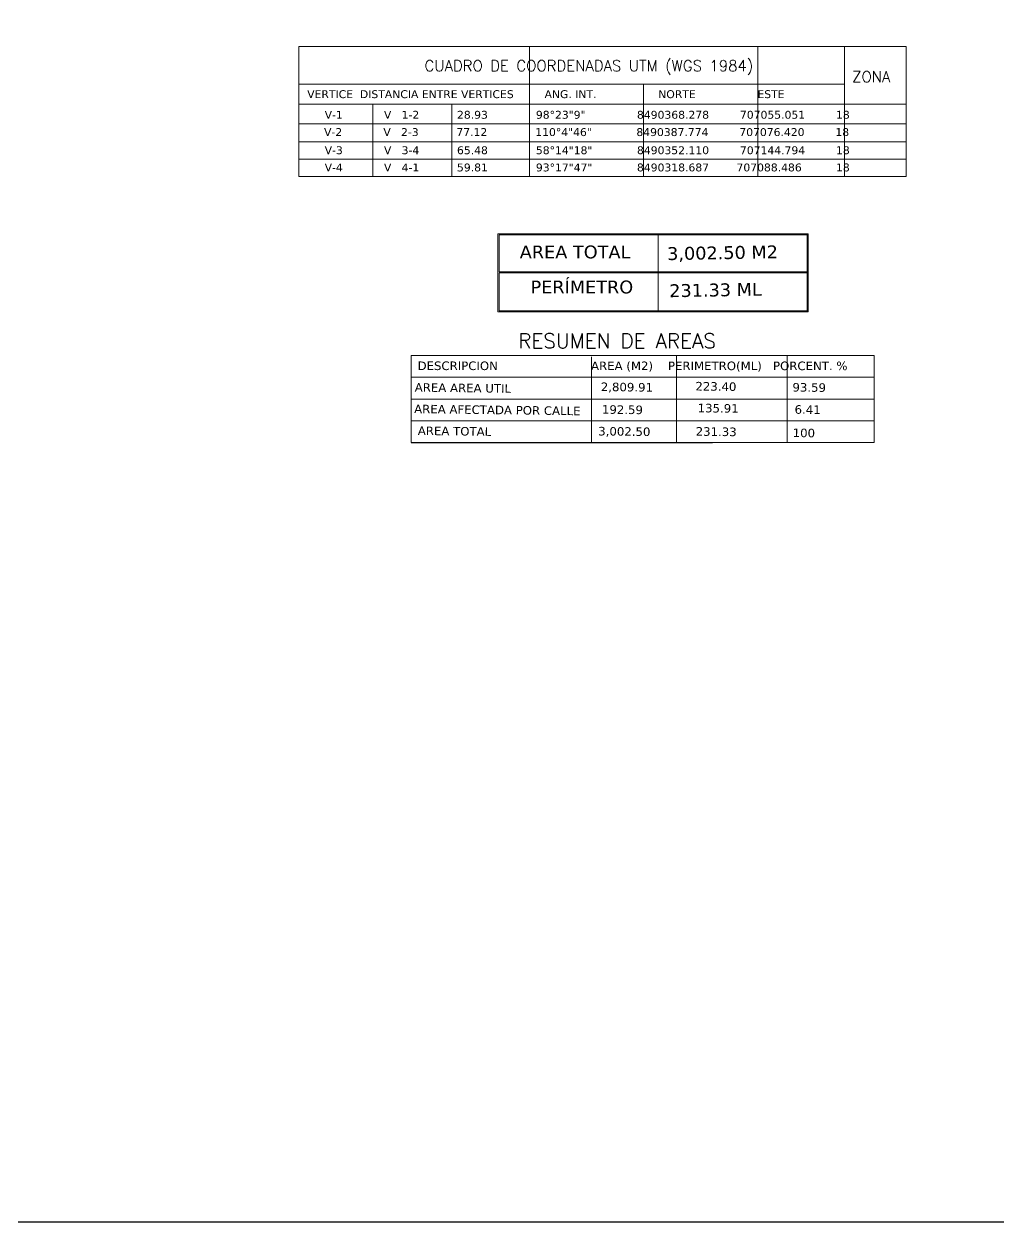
# Model space of a CAD drawing. Header units: metres. Extents: x 699753 to 708012, y 8489657 to 8490746.
# Drawn here: x 701092.1 to 701347.5, y 8489802.7 to 8490116.7 of the extents above; entities that cross this region are included whole.
import ezdxf

# ---------------------------------------------------------------- set-up
doc = ezdxf.new("R2010")
doc.units = ezdxf.units.M
doc.layers.add('1-blanco', color=7, linetype='Continuous', lineweight=25)
doc.layers.add('A-ACOTACION', color=7, linetype='Continuous', lineweight=9)
doc.layers.add('TEXTOS Numer', color=41, linetype='Continuous')
doc.styles.add('CALLES', font='verdana.ttf', dxfattribs={"height": 3})
doc.styles.get("Standard").update_dxf_attribs({"font": 'simplex.shx'})

msp = doc.modelspace()

# ---------------------------------------------------------------- linework, layer by layer
at = {"layer": '1-blanco', "linetype": 'Continuous', "lineweight": 5}
for p, q in [((701164.15, 8490110.77), (701224.59, 8490110.77)), ((701164.15, 8490110.77), (701164.15, 8490095.65)), ((701224.59, 8490110.77), (701224.59, 8490091.09)), ((701284.48, 8490110.77), (701323.42, 8490110.77)), ((701284.48, 8490110.77), (701284.48, 8490091.09)), ((701307.22, 8490110.77), (701307.22, 8490100.95)), ((701164.15, 8490100.95), (701224.59, 8490100.95)), ((701284.48, 8490100.95), (701307.22, 8490100.95)), ((701307.22, 8490100.95), (701307.22, 8490095.65)), ((701307.22, 8490100.95), (701307.22, 8490095.65)), ((701164.15, 8490095.65), (701284.48, 8490095.65)), ((701164.15, 8490081.23), (701164.15, 8490095.65)), ((701164.15, 8490076.71), (701164.15, 8490095.65)), ((701183.55, 8490095.65), (701183.55, 8490090.34)), ((701204.25, 8490095.65), (701204.25, 8490090.34)), ((701224.59, 8490095.75), (701224.59, 8490095.65)), ((701224.59, 8490095.65), (701224.59, 8490081.23)), ((701284.48, 8490095.75), (701284.48, 8490095.65)), ((701284.48, 8490095.65), (701323.42, 8490095.65)), ((701284.48, 8490095.65), (701284.48, 8490081.23)), ((701307.22, 8490095.75), (701307.22, 8490085.83)), ((701307.22, 8490095.75), (701307.22, 8490076.71)), ((701307.22, 8490095.65), (701307.22, 8490081.23)), ((701307.22, 8490095.65), (701307.22, 8490081.23)), ((701164.15, 8490085.83), (701164.15, 8490090.52)), ((701164.15, 8490090.52), (701284.48, 8490090.52)), ((701183.55, 8490090.34), (701183.55, 8490081.23)), ((701204.25, 8490090.34), (701204.25, 8490081.23)), ((701284.48, 8490090.52), (701323.42, 8490090.52)), ((701164.15, 8490085.83), (701284.48, 8490085.83)), ((701224.59, 8490086.53), (701224.59, 8490076.71)), ((701224.59, 8490085.83), (701224.59, 8490081.23)), ((701284.48, 8490086.53), (701284.48, 8490076.71)), ((701284.48, 8490085.83), (701323.42, 8490085.83)), ((701284.48, 8490085.83), (701284.48, 8490081.23)), ((701307.22, 8490086.53), (701307.22, 8490076.71)), ((701164.15, 8490081.23), (701284.48, 8490081.23)), ((701183.55, 8490081.23), (701183.55, 8490076.71)), ((701204.25, 8490081.23), (701204.25, 8490076.71)), ((701284.48, 8490081.23), (701323.42, 8490081.23)), ((701164.15, 8490076.71), (701284.48, 8490076.71)), ((701284.48, 8490076.71), (701323.42, 8490076.71))]:
    msp.add_line(p, q, dxfattribs=at)
at = {"layer": '1-blanco', "linetype": 'Continuous', "lineweight": 9}
for p, q in [((701216.37, 8490041.26), (701216.37, 8490061.73)), ((701216.37, 8490061.73), (701297.73, 8490061.73)), ((701216.69, 8490051.71), (701216.69, 8490061.42)), ((701216.69, 8490061.42), (701297.73, 8490061.42)), ((701258.36, 8490061.42), (701258.36, 8490041.55)), ((701297.41, 8490061.42), (701297.41, 8490051.71)), ((701297.73, 8490061.73), (701297.73, 8490041.26)), ((701297.73, 8490051.71), (701216.69, 8490051.71)), ((701216.69, 8490041.55), (701216.69, 8490051.48)), ((701216.69, 8490051.48), (701297.73, 8490051.48)), ((701297.41, 8490051.48), (701297.41, 8490041.55)), ((701297.73, 8490041.26), (701216.37, 8490041.26)), ((701297.73, 8490041.55), (701216.69, 8490041.55)), ((701193.56, 8490018.39), (701193.56, 8490029.81)), ((701193.56, 8490029.81), (701272.61, 8490029.81)), ((701193.56, 8490018.39), (701193.56, 8490029.81)), ((701193.56, 8490029.81), (701272.61, 8490029.81)), ((701230.18, 8490029.81), (701315.05, 8490029.81)), ((701230.18, 8490029.81), (701315.05, 8490029.81)), ((701240.87, 8490029.43), (701240.87, 8490018)), ((701240.87, 8490029.43), (701240.87, 8490018)), ((701263.19, 8490029.81), (701263.19, 8490018.39)), ((701263.19, 8490029.81), (701263.19, 8490018.39)), ((701292.17, 8490029.81), (701292.17, 8490018.39)), ((701292.17, 8490029.81), (701292.17, 8490018.39)), ((701193.56, 8490024.1), (701272.61, 8490024.1)), ((701193.56, 8490024.1), (701272.61, 8490024.1)), ((701230.18, 8490024.1), (701314.88, 8490024.1)), ((701230.18, 8490024.1), (701315.05, 8490024.1)), ((701193.56, 8490006.97), (701193.56, 8490018.39)), ((701193.56, 8490018.39), (701272.61, 8490018.39)), ((701193.56, 8490006.97), (701193.56, 8490018.39)), ((701193.56, 8490018.39), (701272.61, 8490018.39)), ((701230.18, 8490018.39), (701315.05, 8490018.39)), ((701230.18, 8490018.39), (701315.05, 8490018.39)), ((701240.87, 8490018), (701240.87, 8490012.68)), ((701240.87, 8490018), (701240.87, 8490012.68)), ((701263.19, 8490018.39), (701263.19, 8490012.68)), ((701263.19, 8490018.39), (701263.19, 8490012.68)), ((701292.17, 8490018.39), (701292.17, 8490012.68)), ((701292.17, 8490018.39), (701292.17, 8490012.68)), ((701193.56, 8490012.68), (701272.61, 8490012.68)), ((701193.56, 8490012.68), (701272.61, 8490012.68)), ((701230.18, 8490012.68), (701315.05, 8490012.68)), ((701230.18, 8490012.68), (701315.05, 8490012.68)), ((701240.87, 8490013.74), (701240.87, 8490006.97)), ((701240.87, 8490013.74), (701240.87, 8490006.97)), ((701263.19, 8490012.68), (701263.19, 8490006.97)), ((701263.19, 8490012.68), (701263.19, 8490006.97)), ((701292.17, 8490012.68), (701292.17, 8490006.97)), ((701292.17, 8490012.68), (701292.17, 8490006.97)), ((701292.17, 8490012.68), (701292.17, 8490006.97)), ((701292.17, 8490012.68), (701292.17, 8490006.97)), ((701240.87, 8490012.29), (701240.87, 8490006.97)), ((701240.87, 8490012.29), (701240.87, 8490006.97)), ((701193.56, 8490006.97), (701315.05, 8490006.97)), ((701193.56, 8490006.97), (701315.05, 8490006.97)), ((701230.18, 8490006.97), (701315.05, 8490006.97)), ((701230.18, 8490006.97), (701315.05, 8490006.97))]:
    msp.add_line(p, q, dxfattribs=at)
at = {"layer": '1-blanco', "linetype": 'Continuous', "lineweight": 5, "flags": 128}
for points in [[(701224.59, 8490110.77), (701284.48, 8490110.77)], [(701323.42, 8490110.77), (701323.42, 8490076.71)], [(701224.59, 8490100.95), (701284.48, 8490100.95)], [(701254.54, 8490100.95), (701254.54, 8490076.71)]]:
    msp.add_lwpolyline(points, dxfattribs=at)
at = {"layer": '1-blanco', "linetype": 'Continuous', "lineweight": 9, "flags": 128}
msp.add_lwpolyline([(701315.05, 8490029.81), (701315.05, 8490006.97)], dxfattribs=at)
at = {"layer": 'A-ACOTACION', "lineweight": 30, "flags": 128}
msp.add_lwpolyline([(700832.23, 8490396.68), (701673.23, 8490396.68), (701673.23, 8489802.68), (700832.23, 8489802.68), (700832.23, 8490396.68)], dxfattribs=at)
at = {"layer": 'TEXTOS Numer'}
msp.add_line((701193.56, 8490006.97), (701272.61, 8490006.97), dxfattribs=at)

# ---------------------------------------------------------------- texts
at = {"layer": '1-blanco', "linetype": 'Continuous', "lineweight": 9}
for s, height, rotation, p in [('  CUADRO DE COORDENADAS UTM (WGS 1984)', 2.854, 0.0001, (701193.18, 8490104.33, 324916.49)), ('  ZONA', 2.854, 0.0001, (701305.33, 8490101.44)), ('RESUMEN DE AREAS', 3.84, 359.9999, (701221.66, 8490031.73)), ('RESUMEN DE AREAS', 3.84, 359.9999, (701221.66, 8490031.73))]:
    msp.add_text(s, height=height, rotation=rotation, dxfattribs=at).set_placement(p)
at = {"layer": '1-blanco', "linetype": 'Continuous', "lineweight": 5, "style": 'CALLES'}
for s, rotation, p in [('DESCRIPCION                         AREA (M2)    PERIMETRO(ML)   PORCENT. %%%', 359.9861, (701195.28, 8490026)), ('AREA AREA UTIL', 359.2675, (701194.52, 8490020.35)), (' 2,809.91', 359.2675, (701242.34, 8490020.51)), ('223.40', 359.2675, (701268.12, 8490020.65)), ('93.59', 359.2675, (701293.57, 8490020.38)), ('AREA AFECTADA POR CALLE', 359.2675, (701194.37, 8490014.7)), (' 192.59', 359.2675, (701242.64, 8490014.58)), ('135.91', 359.2675, (701268.71, 8490014.94)), ('  6.41', 359.2675, (701292.18, 8490014.58)), ('AREA TOTAL', 359.2675, (701195.33, 8490008.99)), ('3,002.50', 359.2675, (701242.64, 8490008.87)), ('231.33', 359.2675, (701268.2, 8490008.8)), ('  100', 359.2675, (701291.68, 8490008.46))]:
    msp.add_text(s, height=2.24, rotation=rotation, dxfattribs=at).set_placement(p)
at = {"layer": '1-blanco', "linetype": 'Continuous', "lineweight": 9, "attachment_point": 1}
for s, insert, char_height, width, rotation in [('{\\fVerdana|b0|i0|c0|p34;VERTICE  DISTANCIA ENTRE VERTICES         ANG. INT.                  NORTE                  ESTE}', (701166.34, 8490099.34), 2.06259, 137.8617, 0.0002), ('{\\fVerdana|b0|i0|c0|p34;AREA TOTAL}', (701222.07, 8490058.64), 3.3772, 30.1518, 0.0001), ('{\\fVerdana|b0|i0|c0|p34;3,002.50 M2}', (701260.69, 8490058.19), 3.3772, 60.0058, 1), ('{\\fVerdana|b0|i0|c0|p34;PERÍMETRO}', (701224.9, 8490049.44), 3.3772, 8.832, 0.0297), ('{\\fVerdana|b0|i0|c0|p34;231.33 ML}', (701261.24, 8490048.46), 3.3772, 32.5774, 1)]:
    msp.add_mtext(s, dxfattribs=dict(at, insert=insert, char_height=char_height, width=width, rotation=rotation))
at = {"layer": '1-blanco', "linetype": 'Continuous', "lineweight": 5, "char_height": 2.06259, "width": 163.7462, "attachment_point": 1, "rotation": 0.0002}
for s, insert in [('{\\fVerdana|b0|i0|c0|p34;V-1            V   1-2           28.93              98°23"9"               8490368.278         707055.051         18   }', (701170.92, 8490093.94)), ('{\\fVerdana|b0|i0|c0|p34;V-2            V   2-3           77.12              110°4"46"             8490387.774         707076.420         18   }', (701170.76, 8490089.4)), ('{\\fVerdana|b0|i0|c0|p34;V-3            V   3-4           65.48              58°14"18"             8490352.110         707144.794         18   }', (701170.92, 8490084.64)), ('{\\fVerdana|b0|i0|c0|p34;V-4            V   4-1           59.81              93°17"47"             8490318.687        707088.486          18   }', (701170.92, 8490080.13))]:
    msp.add_mtext(s, dxfattribs=dict(at, insert=insert))

doc.saveas('drawing.dxf')
